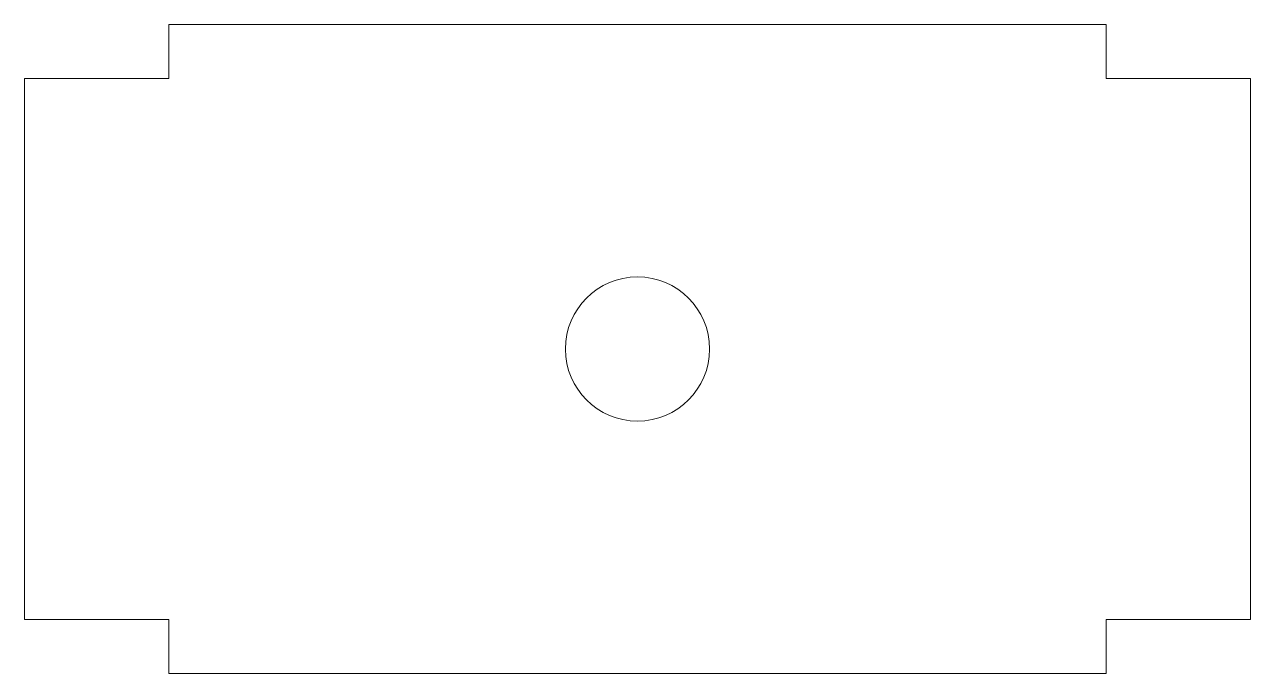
# Model space of a CAD drawing. Header units: millimetres. Extents: x -20.2 to 13.8, y -14.1 to 3.9.
import ezdxf

# ---------------------------------------------------------------- set-up
doc = ezdxf.new("R2010")
doc.units = ezdxf.units.MM

msp = doc.modelspace()

# ---------------------------------------------------------------- linework, layer by layer
at = {"color": 7, "linetype": 'Continuous', "lineweight": 15}
for p, q in [((-16.168, 2.423), (-16.168, 3.923)), ((-16.168, 3.923), (9.832, 3.923)), ((9.832, 3.923), (9.832, 2.423)), ((-20.168, -12.577), (-20.168, 2.423)), ((-20.168, 2.423), (-16.168, 2.423)), ((9.832, 2.423), (13.832, 2.423)), ((13.832, 2.423), (13.832, -12.577)), ((-16.168, -12.577), (-20.168, -12.577)), ((-16.168, -14.077), (-16.168, -12.577)), ((13.832, -12.577), (9.832, -12.577)), ((9.832, -12.577), (9.832, -14.077)), ((9.832, -14.077), (-16.168, -14.077))]:
    msp.add_line(p, q, dxfattribs=at)
msp.add_circle((-3.168, -5.077), 2, dxfattribs=at)

doc.saveas('drawing.dxf')
